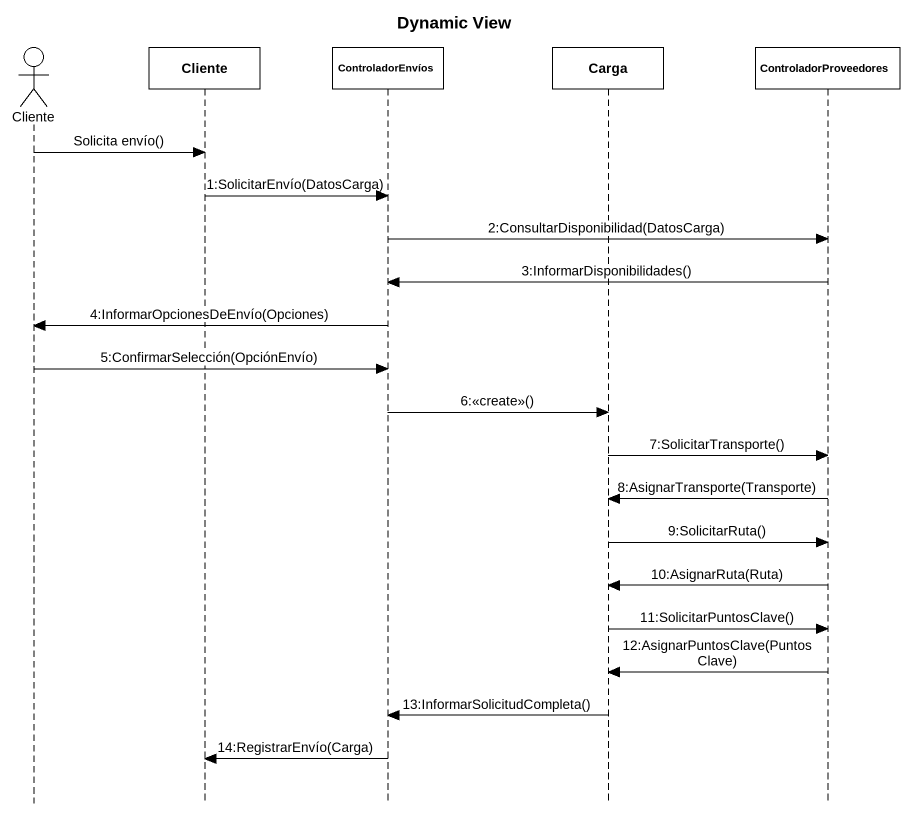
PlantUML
@startuml
title Dynamic View
hide footbox
actor Cliente
participant "Cliente" as Cliente_2
participant ControladorEnvíos
participant Carga
participant ControladorProveedores

Cliente -> Cliente_2 : Solicita envío()
Cliente_2 -> ControladorEnvíos : 1:SolicitarEnvío(DatosCarga)
ControladorEnvíos -> ControladorProveedores : 2:ConsultarDisponibilidad(DatosCarga)
ControladorProveedores -> ControladorEnvíos : 3:InformarDisponibilidades()
ControladorEnvíos -> Cliente : 4:InformarOpcionesDeEnvío(Opciones)
Cliente -> ControladorEnvíos : 5:ConfirmarSelección(OpciónEnvío)
ControladorEnvíos -> Carga : 6:<<create>>()
Carga -> ControladorProveedores : 7:SolicitarTransporte()
ControladorProveedores -> Carga : 8:AsignarTransporte(Transporte)
Carga -> ControladorProveedores : 9:SolicitarRuta()
ControladorProveedores -> Carga : 10:AsignarRuta(Ruta)
Carga -> ControladorProveedores : 11:SolicitarPuntosClave()
ControladorProveedores -> Carga : 12:AsignarPuntosClave(PuntosClave)
Carga -> ControladorEnvíos : 13:InformarSolicitudCompleta()
ControladorEnvíos -> Cliente_2 : 14:RegistrarEnvío(Carga)
@enduml
